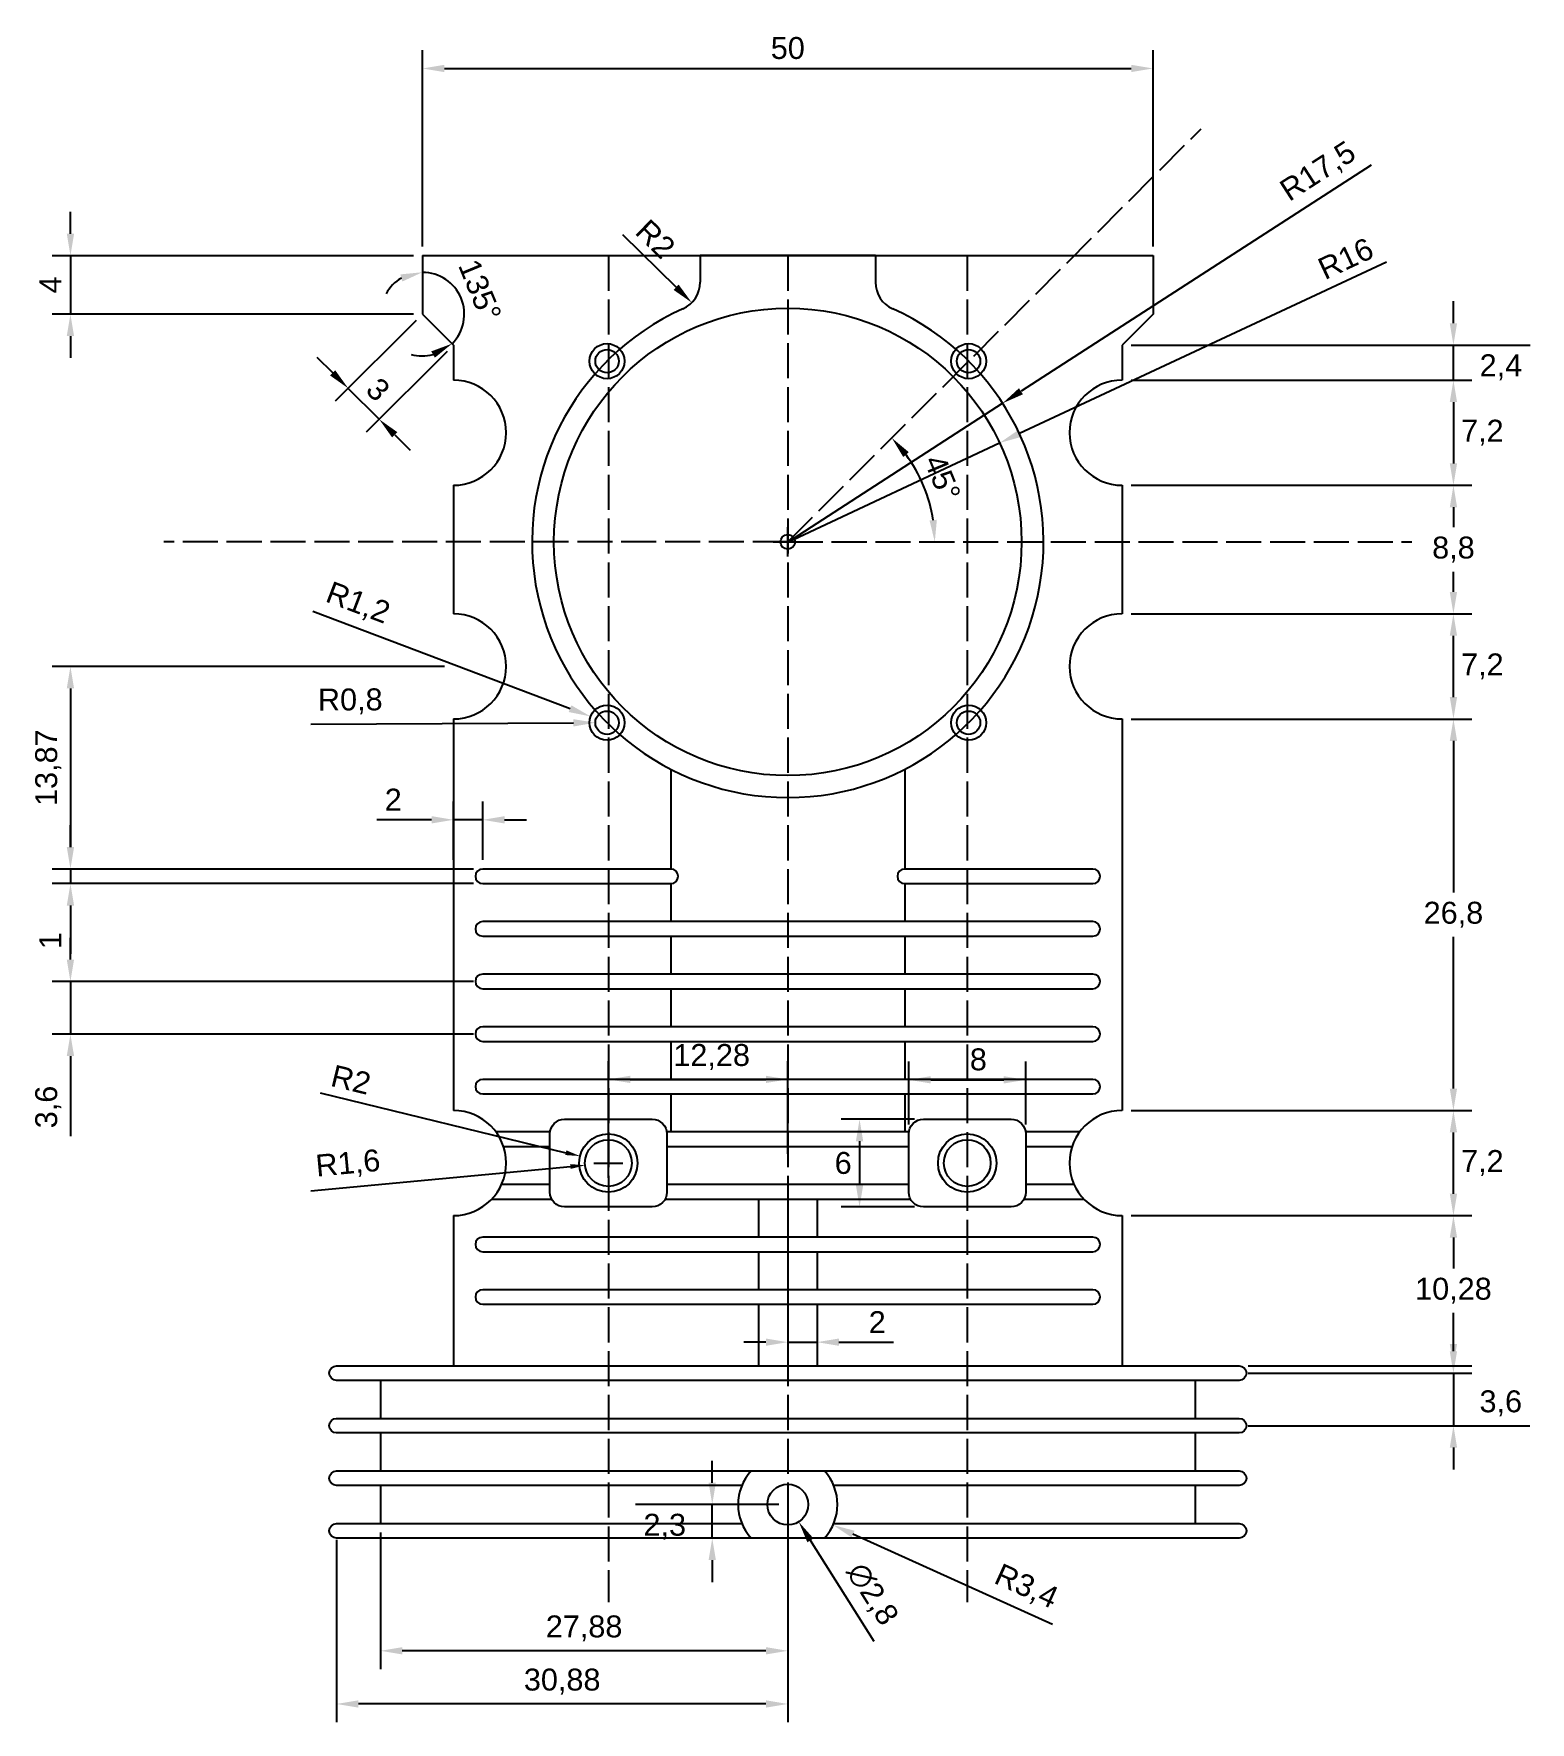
# Model space of a CAD drawing. Header units: millimetres. Extents: x 3016 to 3119, y 1879 to 1995.
import ezdxf

# ---------------------------------------------------------------- set-up
doc = ezdxf.new("R2010")
doc.units = ezdxf.units.MM
doc.header["$LTSCALE"] = 0.2
doc.header["$PDMODE"] = 34
doc.linetypes.add('ACAD_ISO02W100', pattern=[15, 12, -3])
doc.styles.get("Standard").update_dxf_attribs({"font": 'arial.ttf'})
doc.dimstyles.new('ISO-25', dxfattribs={"dimtxt": 1.5, "dimasz": 1.5, "dimexe": 1.25, "dimexo": 0.625, "dimtad": 1, "dimtxsty": 'Standard', "dimcen": 2.5, "dimadec": 0, "dimazin": 0, "dimtfac": 1, "dimtmove": 0, "dimatfit": 3, "dimfxl": 1, "dimarcsym": 0})

# ---------------------------------------------------------------- blocks, each defined once
blk = doc.blocks.new('*U1')
for radius in [1.2, 0.8]:
    blk.add_circle((0, 0), radius)
blk = doc.blocks.new('*U2')
at = {"color": 0, "linetype": 'ByBlock', "lineweight": -2, "transparency": 16777216}
for p, rotation in [((3055.35, 1972.53), 90.00000000000004), ((3055.35, 1947.78), 180), ((3080.09, 1947.78), 270.0000000000001)]:
    blk.add_blockref('*U1', p, dxfattribs=dict(at, rotation=rotation))
blk.add_blockref('*U1', (3080.09, 1972.53), dxfattribs=at)
blk = doc.blocks.new('*D4')
at = {"color": 0, "lineweight": -2, "transparency": 16777216}
for p, q in [((3042.72, 1980.38), (3042.72, 1993.82)), ((3092.72, 1980.38), (3092.72, 1993.82)), ((3044.22, 1992.57), (3091.22, 1992.57))]:
    blk.add_line(p, q, dxfattribs=at)
at = {"color": 0, "transparency": 16777216}
for points in [[(3044.22, 1992.82), (3044.22, 1992.32), (3042.72, 1992.57)], [(3091.22, 1992.82), (3091.22, 1992.32), (3092.72, 1992.57)]]:
    blk.add_solid(points, dxfattribs=at)
at = {"layer": 'Defpoints', "color": 0, "transparency": 16777216}
for p in [(3092.72, 1992.57), (3042.72, 1979.75), (3092.72, 1979.75)]:
    blk.add_point(p, dxfattribs=at)
at = {"color": 0, "transparency": 16777216, "insert": (3067.72, 1993.96), "char_height": 1.5, "attachment_point": 5}
blk.add_mtext('50', dxfattribs=at)
blk = doc.blocks.new('*D5')
at = {"color": 0, "lineweight": -2, "transparency": 16777216}
for p, q in [((3018.63, 1981.25), (3018.63, 1982.75)), ((3042.1, 1979.75), (3017.38, 1979.75)), ((3018.63, 1979.75), (3018.63, 1975.75)), ((3042.1, 1975.75), (3017.38, 1975.75)), ((3018.63, 1974.25), (3018.63, 1972.75))]:
    blk.add_line(p, q, dxfattribs=at)
at = {"color": 0, "transparency": 16777216}
for points in [[(3018.38, 1981.25), (3018.88, 1981.25), (3018.63, 1979.75)], [(3018.38, 1974.25), (3018.88, 1974.25), (3018.63, 1975.75)]]:
    blk.add_solid(points, dxfattribs=at)
at = {"layer": 'Defpoints', "color": 0, "transparency": 16777216}
for p in [(3042.72, 1979.75), (3018.63, 1975.75), (3042.72, 1975.75)]:
    blk.add_point(p, dxfattribs=at)
at = {"color": 0, "transparency": 16777216, "insert": (3017.26, 1977.75), "char_height": 1.5, "attachment_point": 5, "rotation": 90}
blk.add_mtext('4', dxfattribs=at)
blk = doc.blocks.new('*D6')
at = {"color": 0, "lineweight": -2, "transparency": 16777216}
for p, q in [((3042.28, 1975.31), (3036.75, 1969.79)), ((3036.58, 1971.73), (3035.52, 1972.79)), ((3044.4, 1973.19), (3038.87, 1967.67)), ((3039.76, 1968.55), (3037.64, 1970.67)), ((3040.82, 1967.49), (3041.88, 1966.43))]:
    blk.add_line(p, q, dxfattribs=at)
at = {"color": 0, "transparency": 16777216}
for points in [[(3036.75, 1971.91), (3036.4, 1971.55), (3037.64, 1970.67)], [(3041, 1967.67), (3040.64, 1967.31), (3039.76, 1968.55)]]:
    blk.add_solid(points, dxfattribs=at)
at = {"layer": 'Defpoints', "color": 0, "transparency": 16777216}
for p in [(3042.72, 1975.75), (3044.84, 1973.63), (3037.64, 1970.67)]:
    blk.add_point(p, dxfattribs=at)
at = {"color": 0, "transparency": 16777216, "insert": (3039.68, 1970.59), "char_height": 1.5, "attachment_point": 5, "rotation": 315}
blk.add_mtext('3', dxfattribs=at)
blk = doc.blocks.new('*D7')
at = {"color": 0, "lineweight": -2, "transparency": 16777216}
for start, end in [(120.3615, 150.7231), (315, 90), (254.2769, 284.6385)]:
    blk.add_arc((3042.72, 1975.75), 2.86, start, end, dxfattribs=at)
at = {"color": 0, "transparency": 16777216}
for points in [[(3041.21, 1978.47), (3041.34, 1977.98), (3042.72, 1978.62)], [(3043.32, 1973.2), (3043.57, 1972.77), (3044.75, 1973.73)]]:
    blk.add_solid(points, dxfattribs=at)
at = {"layer": 'Defpoints', "color": 0, "transparency": 16777216}
for p in [(3042.72, 1979.75), (3042.72, 1975.75), (3042.72, 1975.75), (3045.58, 1975.75), (3044.84, 1973.63)]:
    blk.add_point(p, dxfattribs=at)
at = {"color": 0, "transparency": 16777216, "insert": (3046.65, 1977.38), "char_height": 1.5, "attachment_point": 5, "rotation": 292.5}
blk.add_mtext('135°', dxfattribs=at)
blk = doc.blocks.new('*D8')
at = {"color": 0, "lineweight": -2, "transparency": 16777216}
blk.add_line((3056.4, 1981.2), (3060.08, 1977.59), dxfattribs=at)
at = {"color": 0, "transparency": 16777216}
blk.add_solid([(3060.25, 1977.77), (3059.9, 1977.41), (3061.15, 1976.54)], dxfattribs=at)
at = {"layer": 'Defpoints', "color": 0, "transparency": 16777216}
for p in [(3059.72, 1977.94), (3061.15, 1976.54)]:
    blk.add_point(p, dxfattribs=at)
at = {"color": 0, "transparency": 16777216, "insert": (3058.67, 1980.9), "char_height": 1.5, "attachment_point": 5, "rotation": 315.4463}
blk.add_mtext('R2', dxfattribs=at)
blk = doc.blocks.new('*D9')
at = {"color": 0, "lineweight": -2, "transparency": 16777216}
blk.add_line((3035.21, 1955.42), (3052.82, 1948.74), dxfattribs=at)
at = {"color": 0, "transparency": 16777216}
blk.add_solid([(3052.91, 1948.97), (3052.73, 1948.51), (3054.22, 1948.21)], dxfattribs=at)
at = {"layer": 'Defpoints', "color": 0, "transparency": 16777216}
for p in [(3054.22, 1948.21), (3055.35, 1947.78)]:
    blk.add_point(p, dxfattribs=at)
at = {"color": 0, "transparency": 16777216, "insert": (3038.28, 1955.89), "char_height": 1.5, "attachment_point": 5, "rotation": 339.2085}
blk.add_mtext('R1,2', dxfattribs=at)
blk = doc.blocks.new('*D10')
at = {"color": 0, "lineweight": -2, "transparency": 16777216}
blk.add_line((3035.08, 1947.69), (3053.05, 1947.77), dxfattribs=at)
at = {"color": 0, "transparency": 16777216}
blk.add_solid([(3053.05, 1948.02), (3053.05, 1947.52), (3054.55, 1947.78)], dxfattribs=at)
at = {"layer": 'Defpoints', "color": 0, "transparency": 16777216}
for p in [(3054.55, 1947.78), (3055.35, 1947.78)]:
    blk.add_point(p, dxfattribs=at)
at = {"color": 0, "transparency": 16777216, "insert": (3037.78, 1949.23), "char_height": 1.5, "attachment_point": 5, "rotation": 0.265}
blk.add_mtext('R0,8', dxfattribs=at)
blk = doc.blocks.new('*D11')
at = {"color": 0, "lineweight": -2, "transparency": 16777216}
for p, q in [((3044.22, 1951.63), (3017.38, 1951.63)), ((3018.63, 1950.13), (3018.63, 1939.26)), ((3046.22, 1937.76), (3017.38, 1937.76))]:
    blk.add_line(p, q, dxfattribs=at)
at = {"color": 0, "transparency": 16777216}
for points in [[(3018.38, 1950.13), (3018.88, 1950.13), (3018.63, 1951.63)], [(3018.38, 1939.26), (3018.88, 1939.26), (3018.63, 1937.76)]]:
    blk.add_solid(points, dxfattribs=at)
at = {"layer": 'Defpoints', "color": 0, "transparency": 16777216}
for p in [(3044.84, 1951.63), (3018.63, 1937.76), (3046.84, 1937.76)]:
    blk.add_point(p, dxfattribs=at)
at = {"color": 0, "transparency": 16777216, "insert": (3017.11, 1944.7), "char_height": 1.5, "attachment_point": 5, "rotation": 90}
blk.add_mtext('13,87', dxfattribs=at)
blk = doc.blocks.new('*D12')
at = {"color": 0, "lineweight": -2, "transparency": 16777216}
for p, q in [((3044.84, 1938.39), (3044.84, 1942.38)), ((3046.84, 1938.39), (3046.84, 1942.38)), ((3043.34, 1941.13), (3039.6, 1941.13)), ((3046.84, 1941.13), (3044.84, 1941.13)), ((3048.34, 1941.13), (3049.84, 1941.13))]:
    blk.add_line(p, q, dxfattribs=at)
at = {"color": 0, "transparency": 16777216}
for points in [[(3043.34, 1941.38), (3043.34, 1940.88), (3044.84, 1941.13)], [(3048.34, 1941.38), (3048.34, 1940.88), (3046.84, 1941.13)]]:
    blk.add_solid(points, dxfattribs=at)
at = {"layer": 'Defpoints', "color": 0, "transparency": 16777216}
for p in [(3044.84, 1941.13), (3044.84, 1937.76), (3046.84, 1937.76)]:
    blk.add_point(p, dxfattribs=at)
at = {"color": 0, "transparency": 16777216, "insert": (3040.72, 1942.51), "char_height": 1.5, "attachment_point": 5}
blk.add_mtext('2', dxfattribs=at)
blk = doc.blocks.new('*D13')
at = {"color": 0, "lineweight": -2, "transparency": 16777216}
for p, q in [((3018.63, 1939.26), (3018.63, 1940.76)), ((3046.22, 1937.76), (3017.38, 1937.76)), ((3018.63, 1937.76), (3018.63, 1936.76)), ((3046.22, 1936.76), (3017.38, 1936.76)), ((3018.63, 1935.26), (3018.63, 1931.96))]:
    blk.add_line(p, q, dxfattribs=at)
at = {"color": 0, "transparency": 16777216}
for points in [[(3018.38, 1939.26), (3018.88, 1939.26), (3018.63, 1937.76)], [(3018.38, 1935.26), (3018.88, 1935.26), (3018.63, 1936.76)]]:
    blk.add_solid(points, dxfattribs=at)
at = {"layer": 'Defpoints', "color": 0, "transparency": 16777216}
for p in [(3046.84, 1937.76), (3018.63, 1936.76), (3046.84, 1936.76)]:
    blk.add_point(p, dxfattribs=at)
at = {"color": 0, "transparency": 16777216, "insert": (3017.25, 1932.86), "char_height": 1.5, "attachment_point": 5, "rotation": 90}
blk.add_mtext('1', dxfattribs=at)
blk = doc.blocks.new('*D14')
at = {"color": 0, "lineweight": -2, "transparency": 16777216}
for p, q in [((3018.63, 1931.56), (3018.63, 1933.06)), ((3046.22, 1930.06), (3017.38, 1930.06)), ((3018.63, 1930.06), (3018.63, 1926.46)), ((3046.22, 1926.46), (3017.38, 1926.46)), ((3018.63, 1924.96), (3018.63, 1919.48))]:
    blk.add_line(p, q, dxfattribs=at)
at = {"color": 0, "transparency": 16777216}
for points in [[(3018.38, 1931.56), (3018.88, 1931.56), (3018.63, 1930.06)], [(3018.38, 1924.96), (3018.88, 1924.96), (3018.63, 1926.46)]]:
    blk.add_solid(points, dxfattribs=at)
at = {"layer": 'Defpoints', "color": 0, "transparency": 16777216}
for p in [(3046.84, 1930.06), (3018.63, 1926.46), (3046.84, 1926.46)]:
    blk.add_point(p, dxfattribs=at)
at = {"color": 0, "transparency": 16777216, "insert": (3017.11, 1921.47), "char_height": 1.5, "attachment_point": 5, "rotation": 90}
blk.add_mtext('3,6', dxfattribs=at)
blk = doc.blocks.new('*D15')
at = {"color": 0, "lineweight": -2, "transparency": 16777216}
for p, q in [((3035.73, 1922.43), (3052.53, 1918.34)), ((3055.44, 1916.63), (3055.44, 1918.63)), ((3054.44, 1917.63), (3056.44, 1917.63))]:
    blk.add_line(p, q, dxfattribs=at)
at = {"color": 0, "transparency": 16777216}
blk.add_solid([(3052.57, 1918.5), (3052.49, 1918.18), (3053.5, 1918.11)], dxfattribs=at)
at = {"layer": 'Defpoints', "color": 0, "transparency": 16777216}
for p in [(3053.5, 1918.11), (3055.44, 1917.63)]:
    blk.add_point(p, dxfattribs=at)
at = {"color": 0, "transparency": 16777216, "insert": (3037.83, 1923.34), "char_height": 1.5, "attachment_point": 5, "rotation": 346.3186}
blk.add_mtext('R2', dxfattribs=at)
blk = doc.blocks.new('*D16')
at = {"color": 0, "lineweight": -2, "transparency": 16777216}
for p, q in [((3055.44, 1916.63), (3055.44, 1918.63)), ((3035.08, 1915.73), (3052.85, 1917.39)), ((3054.44, 1917.63), (3056.44, 1917.63))]:
    blk.add_line(p, q, dxfattribs=at)
at = {"color": 0, "transparency": 16777216}
blk.add_solid([(3052.84, 1917.56), (3052.87, 1917.23), (3053.85, 1917.48)], dxfattribs=at)
at = {"layer": 'Defpoints', "color": 0, "transparency": 16777216}
for p in [(3053.85, 1917.48), (3055.44, 1917.63)]:
    blk.add_point(p, dxfattribs=at)
at = {"color": 0, "transparency": 16777216, "insert": (3037.63, 1917.51), "char_height": 1.5, "attachment_point": 5, "rotation": 5.3295}
blk.add_mtext('R1,6', dxfattribs=at)
blk = doc.blocks.new('*D17')
at = {"color": 0, "lineweight": -2, "transparency": 16777216}
for p, q in [((3055.44, 1918.26), (3055.44, 1924.61)), ((3067.72, 1918.26), (3067.72, 1924.61)), ((3056.94, 1923.36), (3066.22, 1923.36))]:
    blk.add_line(p, q, dxfattribs=at)
at = {"color": 0, "transparency": 16777216}
for points in [[(3056.94, 1923.61), (3056.94, 1923.11), (3055.44, 1923.36)], [(3066.22, 1923.61), (3066.22, 1923.11), (3067.72, 1923.36)]]:
    blk.add_solid(points, dxfattribs=at)
at = {"layer": 'Defpoints', "color": 0, "transparency": 16777216}
for p in [(3067.72, 1923.36), (3055.44, 1917.63), (3067.72, 1917.63)]:
    blk.add_point(p, dxfattribs=at)
at = {"color": 0, "transparency": 16777216, "insert": (3062.51, 1924.89), "char_height": 1.5, "attachment_point": 5}
blk.add_mtext('12,28', dxfattribs=at)
blk = doc.blocks.new('*D18')
at = {"color": 0, "lineweight": -2, "transparency": 16777216}
for p, q in [((3076.38, 1920.63), (3071.38, 1920.63)), ((3072.63, 1919.13), (3072.63, 1916.13)), ((3076.38, 1914.63), (3071.38, 1914.63))]:
    blk.add_line(p, q, dxfattribs=at)
at = {"color": 0, "transparency": 16777216}
for points in [[(3072.38, 1919.13), (3072.88, 1919.13), (3072.63, 1920.63)], [(3072.38, 1916.13), (3072.88, 1916.13), (3072.63, 1914.63)]]:
    blk.add_solid(points, dxfattribs=at)
at = {"layer": 'Defpoints', "color": 0, "transparency": 16777216}
for p in [(3077, 1920.63), (3072.63, 1914.63), (3077, 1914.63)]:
    blk.add_point(p, dxfattribs=at)
at = {"color": 0, "transparency": 16777216, "insert": (3071.51, 1917.63), "char_height": 1.5, "attachment_point": 5}
blk.add_mtext('6', dxfattribs=at)
blk = doc.blocks.new('*D19')
at = {"color": 0, "lineweight": -2, "transparency": 16777216}
for p, q in [((3076, 1920.26), (3076, 1924.58)), ((3084, 1920.26), (3084, 1924.58)), ((3077.5, 1923.33), (3082.5, 1923.33))]:
    blk.add_line(p, q, dxfattribs=at)
at = {"color": 0, "transparency": 16777216}
for points in [[(3077.5, 1923.58), (3077.5, 1923.08), (3076, 1923.33)], [(3082.5, 1923.58), (3082.5, 1923.08), (3084, 1923.33)]]:
    blk.add_solid(points, dxfattribs=at)
at = {"layer": 'Defpoints', "color": 0, "transparency": 16777216}
for p in [(3084, 1923.33), (3076, 1919.63), (3084, 1919.63)]:
    blk.add_point(p, dxfattribs=at)
at = {"color": 0, "transparency": 16777216, "insert": (3080.76, 1924.72), "char_height": 1.5, "attachment_point": 5}
blk.add_mtext('8', dxfattribs=at)
blk = doc.blocks.new('*D20')
at = {"color": 0, "lineweight": -2, "transparency": 16777216}
for p, q in [((3067.72, 1907.84), (3067.72, 1904.12)), ((3069.72, 1907.84), (3069.72, 1904.12)), ((3066.22, 1905.37), (3064.72, 1905.37)), ((3067.72, 1905.37), (3069.72, 1905.37)), ((3071.22, 1905.37), (3074.96, 1905.37))]:
    blk.add_line(p, q, dxfattribs=at)
at = {"color": 0, "transparency": 16777216}
for points in [[(3066.22, 1905.62), (3066.22, 1905.12), (3067.72, 1905.37)], [(3071.22, 1905.62), (3071.22, 1905.12), (3069.72, 1905.37)]]:
    blk.add_solid(points, dxfattribs=at)
at = {"layer": 'Defpoints', "color": 0, "transparency": 16777216}
for p in [(3067.72, 1908.46), (3069.72, 1908.46), (3069.72, 1905.37)]:
    blk.add_point(p, dxfattribs=at)
at = {"color": 0, "transparency": 16777216, "insert": (3073.84, 1906.74), "char_height": 1.5, "attachment_point": 5}
blk.add_mtext('2', dxfattribs=at)
blk = doc.blocks.new('*D21')
at = {"color": 0, "lineweight": -2, "transparency": 16777216}
for p, q in [((3067.72, 1893.63), (3067.72, 1882.99)), ((3039.84, 1892.33), (3039.84, 1882.99)), ((3066.22, 1884.24), (3041.34, 1884.24))]:
    blk.add_line(p, q, dxfattribs=at)
at = {"color": 0, "transparency": 16777216}
for points in [[(3041.34, 1884.49), (3041.34, 1883.99), (3039.84, 1884.24)], [(3066.22, 1884.49), (3066.22, 1883.99), (3067.72, 1884.24)]]:
    blk.add_solid(points, dxfattribs=at)
at = {"layer": 'Defpoints', "color": 0, "transparency": 16777216}
for p in [(3067.72, 1894.25), (3039.84, 1892.95), (3039.84, 1884.24)]:
    blk.add_point(p, dxfattribs=at)
at = {"color": 0, "transparency": 16777216, "insert": (3053.78, 1885.77), "char_height": 1.5, "attachment_point": 5}
blk.add_mtext('27,88', dxfattribs=at)
blk = doc.blocks.new('*D22')
at = {"color": 0, "lineweight": -2, "transparency": 16777216}
for p, q in [((3067.72, 1893.63), (3067.72, 1879.35)), ((3036.84, 1891.83), (3036.84, 1879.35)), ((3066.22, 1880.6), (3038.34, 1880.6))]:
    blk.add_line(p, q, dxfattribs=at)
at = {"color": 0, "transparency": 16777216}
for points in [[(3038.34, 1880.85), (3038.34, 1880.35), (3036.84, 1880.6)], [(3066.22, 1880.85), (3066.22, 1880.35), (3067.72, 1880.6)]]:
    blk.add_solid(points, dxfattribs=at)
at = {"layer": 'Defpoints', "color": 0, "transparency": 16777216}
for p in [(3067.72, 1894.25), (3036.84, 1892.45), (3036.84, 1880.6)]:
    blk.add_point(p, dxfattribs=at)
at = {"color": 0, "transparency": 16777216, "insert": (3052.28, 1882.13), "char_height": 1.5, "attachment_point": 5}
blk.add_mtext('30,88', dxfattribs=at)
blk = doc.blocks.new('*D23')
at = {"color": 0, "lineweight": -2, "transparency": 16777216}
for p, q in [((3062.55, 1895.75), (3062.55, 1897.25)), ((3067.1, 1894.25), (3057.29, 1894.25)), ((3062.55, 1891.95), (3062.55, 1894.25)), ((3067.1, 1891.95), (3061.3, 1891.95)), ((3062.55, 1890.45), (3062.55, 1888.95))]:
    blk.add_line(p, q, dxfattribs=at)
at = {"color": 0, "transparency": 16777216}
for points in [[(3062.3, 1895.75), (3062.8, 1895.75), (3062.55, 1894.25)], [(3062.3, 1890.45), (3062.8, 1890.45), (3062.55, 1891.95)]]:
    blk.add_solid(points, dxfattribs=at)
at = {"layer": 'Defpoints', "color": 0, "transparency": 16777216}
for p in [(3067.72, 1894.25), (3062.55, 1891.95), (3067.72, 1891.95)]:
    blk.add_point(p, dxfattribs=at)
at = {"color": 0, "transparency": 16777216, "insert": (3059.3, 1892.73), "char_height": 1.5, "attachment_point": 5}
blk.add_mtext('2,3', dxfattribs=at)
blk = doc.blocks.new('*D24')
at = {"color": 0, "lineweight": -2, "transparency": 16777216}
blk.add_line((3073.64, 1884.88), (3069.27, 1891.8), dxfattribs=at)
at = {"color": 0, "transparency": 16777216}
blk.add_solid([(3069.48, 1891.93), (3069.06, 1891.67), (3068.47, 1893.07)], dxfattribs=at)
at = {"layer": 'Defpoints', "color": 0, "transparency": 16777216}
for p in [(3066.97, 1895.44), (3068.47, 1893.07)]:
    blk.add_point(p, dxfattribs=at)
at = {"color": 0, "transparency": 16777216, "insert": (3073.45, 1888.08), "char_height": 1.5, "attachment_point": 5, "rotation": 302.2501}
blk.add_mtext('∅2,8', dxfattribs=at)
blk = doc.blocks.new('*D25')
at = {"color": 0, "lineweight": -2, "transparency": 16777216}
blk.add_line((3085.84, 1886.05), (3072.18, 1892.23), dxfattribs=at)
at = {"color": 0, "transparency": 16777216}
blk.add_solid([(3072.29, 1892.46), (3072.08, 1892.01), (3070.82, 1892.85)], dxfattribs=at)
at = {"layer": 'Defpoints', "color": 0, "transparency": 16777216}
for p in [(3067.72, 1894.25), (3070.82, 1892.85)]:
    blk.add_point(p, dxfattribs=at)
at = {"color": 0, "transparency": 16777216, "insert": (3084.01, 1888.56), "char_height": 1.5, "attachment_point": 5, "rotation": 335.6567}
blk.add_mtext('R3,4', dxfattribs=at)
blk = doc.blocks.new('*D26')
at = {"color": 0, "lineweight": -2, "transparency": 16777216}
blk.add_arc((3067.72, 1960.15), 10.06, 8.5495, 36.4505, dxfattribs=at)
at = {"color": 0, "transparency": 16777216}
for points in [[(3075.62, 1965.97), (3076, 1966.3), (3074.84, 1967.27)], [(3077.92, 1961.67), (3077.42, 1961.63), (3077.78, 1960.15)]]:
    blk.add_solid(points, dxfattribs=at)
at = {"layer": 'Defpoints', "color": 0, "transparency": 16777216}
for p in [(3096, 1988.44), (3077.44, 1962.76), (3067.72, 1960.15), (3067.72, 1960.15), (3110.42, 1960.15)]:
    blk.add_point(p, dxfattribs=at)
at = {"color": 0, "transparency": 16777216, "insert": (3078.3, 1964.54), "char_height": 1.5, "attachment_point": 5, "rotation": 292.5}
blk.add_mtext('45°', dxfattribs=at)
blk = doc.blocks.new('*D27')
at = {"color": 0, "lineweight": -2, "transparency": 16777216}
for p, q in [((3107.65, 1985.95), (3083.68, 1970.47)), ((3067.72, 1960.15), (3082.42, 1969.65))]:
    blk.add_line(p, q, dxfattribs=at)
at = {"color": 0, "transparency": 16777216}
blk.add_solid([(3083.54, 1970.68), (3083.81, 1970.26), (3082.42, 1969.65)], dxfattribs=at)
at = {"layer": 'Defpoints', "color": 0, "transparency": 16777216}
for p in [(3082.42, 1969.65), (3067.72, 1960.15)]:
    blk.add_point(p, dxfattribs=at)
at = {"color": 0, "transparency": 16777216, "insert": (3104.05, 1985.45), "char_height": 1.5, "attachment_point": 5, "rotation": 32.8703}
blk.add_mtext('R17,5', dxfattribs=at)
blk = doc.blocks.new('*D28')
at = {"color": 0, "lineweight": -2, "transparency": 16777216}
for p, q in [((3108.68, 1979.31), (3083.57, 1967.57)), ((3067.72, 1960.15), (3082.21, 1966.93))]:
    blk.add_line(p, q, dxfattribs=at)
at = {"color": 0, "transparency": 16777216}
blk.add_solid([(3083.47, 1967.8), (3083.68, 1967.34), (3082.21, 1966.93)], dxfattribs=at)
at = {"layer": 'Defpoints', "color": 0, "transparency": 16777216}
for p in [(3082.21, 1966.93), (3067.72, 1960.15)]:
    blk.add_point(p, dxfattribs=at)
at = {"color": 0, "transparency": 16777216, "insert": (3105.9, 1979.55), "char_height": 1.5, "attachment_point": 5, "rotation": 25.0693}
blk.add_mtext('R16', dxfattribs=at)
blk = doc.blocks.new('*D32')
at = {"color": 0, "lineweight": -2, "transparency": 16777216}
for p, q in [((3113.27, 1975.13), (3113.27, 1976.63)), ((3091.22, 1973.63), (3118.52, 1973.63)), ((3113.27, 1971.23), (3113.27, 1973.63)), ((3091.22, 1971.23), (3114.52, 1971.23)), ((3113.27, 1969.73), (3113.27, 1968.23))]:
    blk.add_line(p, q, dxfattribs=at)
at = {"color": 0, "transparency": 16777216}
for points in [[(3113.02, 1975.13), (3113.52, 1975.13), (3113.27, 1973.63)], [(3113.02, 1969.73), (3113.52, 1969.73), (3113.27, 1971.23)]]:
    blk.add_solid(points, dxfattribs=at)
at = {"layer": 'Defpoints', "color": 0, "transparency": 16777216}
for p in [(3090.6, 1973.63), (3090.6, 1971.23), (3113.27, 1971.23)]:
    blk.add_point(p, dxfattribs=at)
at = {"color": 0, "transparency": 16777216, "insert": (3116.52, 1972.11), "char_height": 1.5, "attachment_point": 5}
blk.add_mtext('2,4', dxfattribs=at)
blk = doc.blocks.new('*D33')
at = {"color": 0, "lineweight": -2, "transparency": 16777216}
for p, q in [((3092.03, 1971.23), (3114.52, 1971.23)), ((3113.27, 1969.73), (3113.27, 1965.53)), ((3091.22, 1964.03), (3114.52, 1964.03))]:
    blk.add_line(p, q, dxfattribs=at)
at = {"color": 0, "transparency": 16777216}
for points in [[(3113.02, 1969.73), (3113.52, 1969.73), (3113.27, 1971.23)], [(3113.02, 1965.53), (3113.52, 1965.53), (3113.27, 1964.03)]]:
    blk.add_solid(points, dxfattribs=at)
at = {"layer": 'Defpoints', "color": 0, "transparency": 16777216}
for p in [(3091.4, 1971.23), (3090.6, 1964.03), (3113.27, 1964.03)]:
    blk.add_point(p, dxfattribs=at)
at = {"color": 0, "transparency": 16777216, "insert": (3115.25, 1967.63), "char_height": 1.5, "attachment_point": 5}
blk.add_mtext('7,2', dxfattribs=at)
blk = doc.blocks.new('*D34')
at = {"color": 0, "lineweight": -2, "transparency": 16777216}
for p, q in [((3091.22, 1964.03), (3114.52, 1964.03)), ((3113.27, 1962.53), (3113.27, 1961.16)), ((3113.27, 1956.73), (3113.27, 1958.11)), ((3091.22, 1955.23), (3114.52, 1955.23))]:
    blk.add_line(p, q, dxfattribs=at)
at = {"color": 0, "transparency": 16777216}
for points in [[(3113.02, 1962.53), (3113.52, 1962.53), (3113.27, 1964.03)], [(3113.02, 1956.73), (3113.52, 1956.73), (3113.27, 1955.23)]]:
    blk.add_solid(points, dxfattribs=at)
at = {"layer": 'Defpoints', "color": 0, "transparency": 16777216}
for p in [(3090.6, 1964.03), (3090.6, 1955.23), (3113.27, 1955.23)]:
    blk.add_point(p, dxfattribs=at)
at = {"color": 0, "transparency": 16777216, "insert": (3113.27, 1959.63), "char_height": 1.5, "attachment_point": 5}
blk.add_mtext('8,8', dxfattribs=at)
blk = doc.blocks.new('*D35')
at = {"color": 0, "lineweight": -2, "transparency": 16777216}
for p, q in [((3091.22, 1955.23), (3114.52, 1955.23)), ((3113.27, 1949.53), (3113.27, 1953.73)), ((3091.22, 1948.03), (3114.52, 1948.03))]:
    blk.add_line(p, q, dxfattribs=at)
at = {"color": 0, "transparency": 16777216}
for points in [[(3113.02, 1953.73), (3113.52, 1953.73), (3113.27, 1955.23)], [(3113.02, 1949.53), (3113.52, 1949.53), (3113.27, 1948.03)]]:
    blk.add_solid(points, dxfattribs=at)
at = {"layer": 'Defpoints', "color": 0, "transparency": 16777216}
for p in [(3090.6, 1955.23), (3113.27, 1955.23), (3090.6, 1948.03)]:
    blk.add_point(p, dxfattribs=at)
at = {"color": 0, "transparency": 16777216, "insert": (3115.25, 1951.63), "char_height": 1.5, "attachment_point": 5}
blk.add_mtext('7,2', dxfattribs=at)
blk = doc.blocks.new('*D36')
at = {"color": 0, "lineweight": -2, "transparency": 16777216}
for p, q in [((3091.22, 1948.03), (3114.52, 1948.03)), ((3113.27, 1946.53), (3113.27, 1936.16)), ((3113.27, 1922.73), (3113.27, 1933.11)), ((3091.22, 1921.23), (3114.52, 1921.23))]:
    blk.add_line(p, q, dxfattribs=at)
at = {"color": 0, "transparency": 16777216}
for points in [[(3113.02, 1946.53), (3113.52, 1946.53), (3113.27, 1948.03)], [(3113.02, 1922.73), (3113.52, 1922.73), (3113.27, 1921.23)]]:
    blk.add_solid(points, dxfattribs=at)
at = {"layer": 'Defpoints', "color": 0, "transparency": 16777216}
for p in [(3090.6, 1948.03), (3113.27, 1948.03), (3090.6, 1921.23)]:
    blk.add_point(p, dxfattribs=at)
at = {"color": 0, "transparency": 16777216, "insert": (3113.27, 1934.63), "char_height": 1.5, "attachment_point": 5}
blk.add_mtext('26,8', dxfattribs=at)
blk = doc.blocks.new('*D37')
at = {"color": 0, "lineweight": -2, "transparency": 16777216}
for p, q in [((3091.22, 1921.23), (3114.52, 1921.23)), ((3113.27, 1915.53), (3113.27, 1919.73)), ((3091.22, 1914.03), (3114.52, 1914.03))]:
    blk.add_line(p, q, dxfattribs=at)
at = {"color": 0, "transparency": 16777216}
for points in [[(3113.02, 1919.73), (3113.52, 1919.73), (3113.27, 1921.23)], [(3113.02, 1915.53), (3113.52, 1915.53), (3113.27, 1914.03)]]:
    blk.add_solid(points, dxfattribs=at)
at = {"layer": 'Defpoints', "color": 0, "transparency": 16777216}
for p in [(3090.6, 1921.23), (3113.27, 1921.23), (3090.6, 1914.03)]:
    blk.add_point(p, dxfattribs=at)
at = {"color": 0, "transparency": 16777216, "insert": (3115.25, 1917.63), "char_height": 1.5, "attachment_point": 5}
blk.add_mtext('7,2', dxfattribs=at)
blk = doc.blocks.new('*D38')
at = {"color": 0, "lineweight": -2, "transparency": 16777216}
for p, q in [((3091.22, 1914.03), (3114.52, 1914.03)), ((3113.27, 1912.53), (3113.27, 1910.42)), ((3113.27, 1905.25), (3113.27, 1907.37)), ((3099.23, 1903.75), (3114.52, 1903.75))]:
    blk.add_line(p, q, dxfattribs=at)
at = {"color": 0, "transparency": 16777216}
for points in [[(3113.02, 1912.53), (3113.52, 1912.53), (3113.27, 1914.03)], [(3113.02, 1905.25), (3113.52, 1905.25), (3113.27, 1903.75)]]:
    blk.add_solid(points, dxfattribs=at)
at = {"layer": 'Defpoints', "color": 0, "transparency": 16777216}
for p in [(3090.6, 1914.03), (3113.27, 1914.03), (3098.6, 1903.75)]:
    blk.add_point(p, dxfattribs=at)
at = {"color": 0, "transparency": 16777216, "insert": (3113.27, 1908.89), "char_height": 1.5, "attachment_point": 5}
blk.add_mtext('10,28', dxfattribs=at)
blk = doc.blocks.new('*D39')
at = {"color": 0, "lineweight": -2, "transparency": 16777216}
for p, q in [((3113.27, 1904.75), (3113.27, 1906.25)), ((3099.23, 1903.25), (3114.52, 1903.25)), ((3113.27, 1903.25), (3113.27, 1899.65)), ((3099.23, 1899.65), (3118.5, 1899.65)), ((3113.27, 1898.15), (3113.27, 1896.65))]:
    blk.add_line(p, q, dxfattribs=at)
at = {"color": 0, "transparency": 16777216}
for points in [[(3113.02, 1904.75), (3113.52, 1904.75), (3113.27, 1903.25)], [(3113.02, 1898.15), (3113.52, 1898.15), (3113.27, 1899.65)]]:
    blk.add_solid(points, dxfattribs=at)
at = {"layer": 'Defpoints', "color": 0, "transparency": 16777216}
for p in [(3098.6, 1903.25), (3113.27, 1903.25), (3098.6, 1899.65)]:
    blk.add_point(p, dxfattribs=at)
at = {"color": 0, "transparency": 16777216, "insert": (3116.51, 1901.18), "char_height": 1.5, "attachment_point": 5}
blk.add_mtext('3,6', dxfattribs=at)

msp = doc.modelspace()

# ---------------------------------------------------------------- linework, layer by layer
at = {"linetype": 'ACAD_ISO02W100'}
for p, q in [((3067.721, 1960.155), (3096.005, 1988.439)), ((3055.441, 1979.755), (3055.441, 1887.563)), ((3067.721, 1979.755), (3067.721, 1887.563)), ((3080.001, 1979.755), (3080.001, 1887.563)), ((3067.721, 1960.155), (3025.017, 1960.155)), ((3067.721, 1960.155), (3110.424, 1960.155))]:
    msp.add_line(p, q, dxfattribs=at)
for p, q in [((3042.721, 1979.755), (3092.721, 1979.755)), ((3042.721, 1979.755), (3042.721, 1975.755)), ((3073.721, 1979.755), (3061.721, 1979.755)), ((3061.721, 1979.755), (3061.721, 1977.938)), ((3073.721, 1979.755), (3073.721, 1977.938)), ((3092.721, 1979.755), (3092.721, 1975.755)), ((3042.721, 1975.755), (3044.842, 1973.633)), ((3092.721, 1975.755), (3090.599, 1973.633)), ((3044.842, 1973.633), (3044.842, 1971.233)), ((3090.599, 1973.633), (3090.599, 1971.233)), ((3044.842, 1964.033), (3044.842, 1955.233)), ((3090.599, 1964.033), (3090.599, 1955.233)), ((3044.842, 1948.033), (3044.842, 1921.233)), ((3090.599, 1948.033), (3090.599, 1921.233)), ((3059.721, 1944.59), (3059.721, 1937.763)), ((3075.721, 1944.59), (3075.721, 1937.763)), ((3059.721, 1936.763), (3059.721, 1934.163)), ((3075.721, 1936.763), (3075.721, 1934.163)), ((3059.721, 1933.163), (3059.721, 1930.563)), ((3075.721, 1933.163), (3075.721, 1930.563)), ((3059.721, 1929.563), (3059.721, 1926.963)), ((3075.721, 1929.563), (3075.721, 1926.963)), ((3059.721, 1925.963), (3059.721, 1923.363)), ((3075.721, 1925.963), (3075.721, 1923.363)), ((3059.721, 1922.363), (3059.721, 1919.763)), ((3075.721, 1922.363), (3075.721, 1919.763)), ((3065.721, 1915.163), (3065.721, 1912.563)), ((3067.721, 1915.163), (3067.721, 1903.753)), ((3069.721, 1915.163), (3069.721, 1912.563)), ((3044.842, 1914.033), (3044.842, 1903.753)), ((3090.599, 1914.033), (3090.599, 1903.753)), ((3065.721, 1911.563), (3065.721, 1908.963)), ((3069.721, 1911.563), (3069.721, 1908.963)), ((3065.721, 1907.963), (3065.721, 1903.753)), ((3069.721, 1907.963), (3069.721, 1903.753)), ((3039.841, 1902.753), (3039.841, 1900.153)), ((3044.842, 1903.753), (3090.599, 1903.753)), ((3095.601, 1902.753), (3095.601, 1900.153)), ((3039.841, 1899.153), (3039.841, 1896.553)), ((3095.601, 1899.153), (3095.601, 1896.553)), ((3039.841, 1895.553), (3039.841, 1892.953)), ((3095.601, 1895.553), (3095.601, 1892.953))]:
    msp.add_line(p, q)
for points in [[(3059.721, 1937.763), (3046.842, 1937.763, 1), (3046.842, 1936.763), (3059.721, 1936.763)], [(3075.721, 1936.763), (3088.599, 1936.763, 1), (3088.599, 1937.763), (3075.721, 1937.763)], [(3064.579, 1895.553), (3036.841, 1895.553, -1), (3036.841, 1896.553), (3098.601, 1896.553, -1), (3098.601, 1895.553), (3070.862, 1895.553)], [(3070.862, 1892.953), (3098.601, 1892.953, -1), (3098.601, 1891.953), (3036.841, 1891.953, -1), (3036.841, 1892.953), (3064.579, 1892.953)]]:
    msp.add_lwpolyline(points, format="xyb")
for points in [[(3046.842, 1933.163), (3088.599, 1933.163, 1), (3088.599, 1934.163), (3046.842, 1934.163, 1)], [(3046.842, 1929.563), (3088.599, 1929.563, 1), (3088.599, 1930.563), (3046.842, 1930.563, 1)], [(3046.842, 1925.963), (3088.599, 1925.963, 1), (3088.599, 1926.963), (3046.842, 1926.963, 1)], [(3046.842, 1922.363), (3088.599, 1922.363, 1), (3088.599, 1923.363), (3046.842, 1923.363, 1)], [(3052.441, 1920.633), (3058.441, 1920.633, -0.4142136), (3059.441, 1919.633), (3059.441, 1915.633, -0.4142136), (3058.441, 1914.633), (3052.441, 1914.633, -0.4142136), (3051.441, 1915.633), (3051.441, 1919.633, -0.4142136)], [(3077.001, 1920.633), (3083.001, 1920.633, -0.4142136), (3084.001, 1919.633), (3084.001, 1915.633, -0.4142136), (3083.001, 1914.633), (3077.001, 1914.633, -0.4142136), (3076.001, 1915.633), (3076.001, 1919.633, -0.4142136)], [(3046.842, 1911.563), (3088.599, 1911.563, 1), (3088.599, 1912.563), (3046.842, 1912.563, 1)], [(3046.842, 1907.963), (3088.599, 1907.963, 1), (3088.599, 1908.963), (3046.842, 1908.963, 1)], [(3098.601, 1903.753, -1), (3098.601, 1902.753), (3036.841, 1902.753, -1), (3036.841, 1903.753)], [(3098.601, 1900.153, -1), (3098.601, 1899.153), (3036.841, 1899.153, -1), (3036.841, 1900.153)]]:
    msp.add_lwpolyline(points, format="xyb", close=True)
for points in [[(3051.449, 1919.763), (3047.744, 1919.763)], [(3076.009, 1919.763), (3059.432, 1919.763)], [(3087.697, 1919.763), (3083.992, 1919.763)], [(3048.26, 1918.763), (3051.441, 1918.763)], [(3059.441, 1918.763), (3076.001, 1918.763)], [(3084.001, 1918.763), (3087.181, 1918.763)], [(3051.441, 1916.163), (3048.128, 1916.163)], [(3076.001, 1916.163), (3059.441, 1916.163)], [(3087.313, 1916.163), (3084.001, 1916.163)], [(3047.461, 1915.163), (3051.558, 1915.163)], [(3059.323, 1915.163), (3076.118, 1915.163)], [(3083.883, 1915.163), (3087.98, 1915.163)]]:
    msp.add_lwpolyline(points)
for centre, radius in [((3067.721, 1960.155), 16), ((3055.441, 1917.633), 2), ((3055.441, 1917.633), 1.6), ((3080.001, 1917.633), 2), ((3080.001, 1917.633), 1.6), ((3067.721, 1894.253), 1.4)]:
    msp.add_circle(centre, radius)
for centre, radius, start, end in [((3059.721, 1977.938), 2, 294.22094, 0), ((3075.721, 1977.938), 2, 180, 245.77906), ((3067.721, 1960.155), 17.5, 114.22094, 65.77906), ((3044.842, 1967.633), 3.6, 270, 90), ((3090.599, 1967.633), 3.6, 90, 270), ((3044.842, 1951.633), 3.6, 270, 90), ((3090.599, 1951.633), 3.6, 90, 270), ((3059.721, 1937.263), 0.5, 270, 90), ((3075.721, 1937.263), 0.5, 90, 270), ((3044.842, 1917.633), 3.6, 270, 90), ((3090.599, 1917.633), 3.6, 90, 270), ((3067.721, 1894.253), 3.4, 137.43155, 222.56845), ((3067.721, 1894.253), 3.4, 317.43155, 42.56845)]:
    msp.add_arc(centre, radius, start, end)
msp.add_point((3067.721, 1960.155))

# ---------------------------------------------------------------- block references
msp.add_blockref('*U2', (0, 0))

# ---------------------------------------------------------------- dimensions: what is measured, and where the dimension line sits
at = {"color": 3}
for base, p1, p2, picture, middle in [((3092.721, 1992.569), (3042.721, 1979.755), (3092.721, 1979.755), '*D4', (3067.721, 1993.96)), ((3044.842, 1941.131), (3046.842, 1937.763), (3044.842, 1937.763), '*D12', (3040.72, 1942.509)), ((3069.721, 1905.365), (3067.721, 1908.463), (3069.721, 1908.463), '*D20', (3073.842, 1906.743)), ((3036.841, 1880.6), (3067.721, 1894.253), (3036.841, 1892.453), '*D22', (3052.281, 1882.126)), ((3039.841, 1884.243), (3067.721, 1894.253), (3039.841, 1892.953), '*D21', (3053.781, 1885.769))]:
    dim = msp.add_linear_dim(base=base, p1=p1, p2=p2, dimstyle='ISO-25', dxfattribs=at)
    dim.commit()
    dim.dimension.update_dxf_attribs({"geometry": picture, "text_midpoint": middle})
for base, line1, line2, picture, middle in [((3077.439, 1962.759), ((3067.721, 1960.155), (3110.424, 1960.155)), ((3067.721, 1960.155), (3096.005, 1988.439)), '*D26', (3078.299, 1964.536)), ((3045.585, 1975.755), ((3042.721, 1975.755), (3044.842, 1973.633)), ((3042.721, 1979.755), (3042.721, 1975.755)), '*D7', (3046.652, 1977.383))]:
    dim = msp.add_angular_dim_2l(base=base, line1=line1, line2=line2, dimstyle='ISO-25', dxfattribs=at)
    dim.commit()
    dim.dimension.update_dxf_attribs({"geometry": picture, "text_midpoint": middle})
for center, mpoint, picture, middle in [((3067.721, 1960.155), (3082.419, 1969.653), '*D27', (3104.878, 1984.166)), ((3059.721, 1977.938), (3061.146, 1976.535), '*D8', (3057.706, 1979.921)), ((3067.721, 1960.155), (3082.213, 1966.934), '*D28', (3106.488, 1978.29))]:
    dim = msp.add_radius_dim(center=center, mpoint=mpoint, dimstyle='ISO-25', dxfattribs=at)
    dim.commit()
    dim.dimension.update_dxf_attribs({"geometry": picture, "text_midpoint": middle, "dimtype": 164})
for base, p1, p2, picture, middle in [((3018.633, 1975.755), (3042.721, 1979.755), (3042.721, 1975.755), '*D5', (3017.258, 1977.755)), ((3018.633, 1937.763), (3044.842, 1951.633), (3046.842, 1937.763), '*D11', (3017.106, 1944.698)), ((3018.633, 1936.763), (3046.842, 1937.763), (3046.842, 1936.763), '*D13', (3017.255, 1932.862)), ((3018.633, 1926.463), (3046.842, 1930.063), (3046.842, 1926.463), '*D14', (3017.106, 1921.474))]:
    dim = msp.add_linear_dim(base=base, p1=p1, p2=p2, angle=90, dimstyle='ISO-25', dxfattribs=at)
    dim.commit()
    dim.dimension.update_dxf_attribs({"geometry": picture, "text_midpoint": middle})
dim = msp.add_aligned_dim(p1=(3044.842, 1973.633), p2=(3042.721, 1975.755), distance=7.19, dimstyle='ISO-25', dxfattribs=at)
dim.commit()
dim.dimension.update_dxf_attribs({"geometry": '*D6', "text_midpoint": (3039.681, 1970.594)})
for base, p1, p2, override, picture, middle in [((3113.274, 1971.233), (3090.599, 1973.633), (3090.599, 1971.233), {"dimjust": 3}, '*D32', (3116.525, 1972.107)), ((3113.274, 1964.033), (3091.404, 1971.233), (3090.599, 1964.033), {"dimtad": 2, "dimtih": 1}, '*D33', (3115.251, 1967.633)), ((3113.274, 1955.233), (3090.599, 1964.033), (3090.599, 1955.233), {"dimtad": 0, "dimtih": 1}, '*D34', (3113.274, 1959.633)), ((3113.274, 1955.233), (3090.599, 1948.033), (3090.599, 1955.233), {"dimtad": 2, "dimtih": 1}, '*D35', (3115.251, 1951.633)), ((3113.274, 1948.033), (3090.599, 1921.233), (3090.599, 1948.033), {"dimtad": 0, "dimtih": 1}, '*D36', (3113.274, 1934.633)), ((3113.274, 1921.233), (3090.599, 1914.033), (3090.599, 1921.233), {"dimtad": 2, "dimtih": 1}, '*D37', (3115.251, 1917.633)), ((3072.63, 1914.633), (3077.001, 1920.633), (3077.001, 1914.633), {"dimtad": 2, "dimtih": 1}, '*D18', (3071.51, 1917.633)), ((3113.274, 1914.033), (3098.601, 1903.753), (3090.599, 1914.033), {"dimtad": 0, "dimtih": 1}, '*D38', (3113.274, 1908.893)), ((3113.274, 1903.253), (3098.601, 1899.653), (3098.601, 1903.253), {"dimtad": 2, "dimjust": 3}, '*D39', (3116.514, 1901.18)), ((3062.55, 1891.953), (3067.721, 1894.253), (3067.721, 1891.953), {"dimjust": 3, "dimtih": 1}, '*D23', (3059.297, 1892.727))]:
    dim = msp.add_linear_dim(base=base, p1=p1, p2=p2, angle=90, dimstyle='ISO-25', override=override, dxfattribs=at)
    dim.commit()
    dim.dimension.update_dxf_attribs({"geometry": picture, "text_midpoint": middle})
for center, mpoint, override, picture, middle in [((3055.346, 1947.78), (3054.224, 1948.206), {"dimcen": 0, "dimtofl": 0}, '*D9', (3037.738, 1954.466)), ((3055.346, 1947.78), (3054.546, 1947.777), {"dimcen": 0, "dimtofl": 0}, '*D10', (3037.789, 1947.699)), ((3055.441, 1917.633), (3053.497, 1918.107), {"dimasz": 1, "dimcen": 1, "dimtofl": 0}, '*D15', (3037.503, 1922)), ((3055.441, 1917.633), (3053.847, 1917.485), {"dimasz": 1, "dimcen": 1, "dimtofl": 0}, '*D16', (3037.777, 1915.986)), ((3067.721, 1894.253), (3070.818, 1892.852), {"dimcen": 0, "dimtofl": 0}, '*D25', (3083.38, 1887.169))]:
    dim = msp.add_radius_dim(center=center, mpoint=mpoint, dimstyle='ISO-25', override=override, dxfattribs=at)
    dim.commit()
    dim.dimension.update_dxf_attribs({"geometry": picture, "text_midpoint": middle, "dimtype": 164})
for base, p1, p2, picture, middle in [((3067.721, 1923.363), (3055.441, 1917.633), (3067.721, 1917.633), '*D17', (3062.509, 1924.89)), ((3084.001, 1923.327), (3076.001, 1919.633), (3084.001, 1919.633), '*D19', (3080.756, 1924.718))]:
    dim = msp.add_linear_dim(base=base, p1=p1, p2=p2, dimstyle='ISO-25', override={"dimjust": 2}, dxfattribs=at)
    dim.commit()
    dim.dimension.update_dxf_attribs({"geometry": picture, "text_midpoint": middle})
dim = msp.add_diameter_dim_2p(p1=(3066.973, 1895.437), p2=(3068.468, 1893.069), dimstyle='ISO-25', override={"dimcen": 0, "dimtofl": 0}, dxfattribs=at)
dim.commit()
dim.dimension.update_dxf_attribs({"geometry": '*D24', "text_midpoint": (3072.137, 1887.254), "dimtype": 163})

doc.saveas('drawing.dxf')
